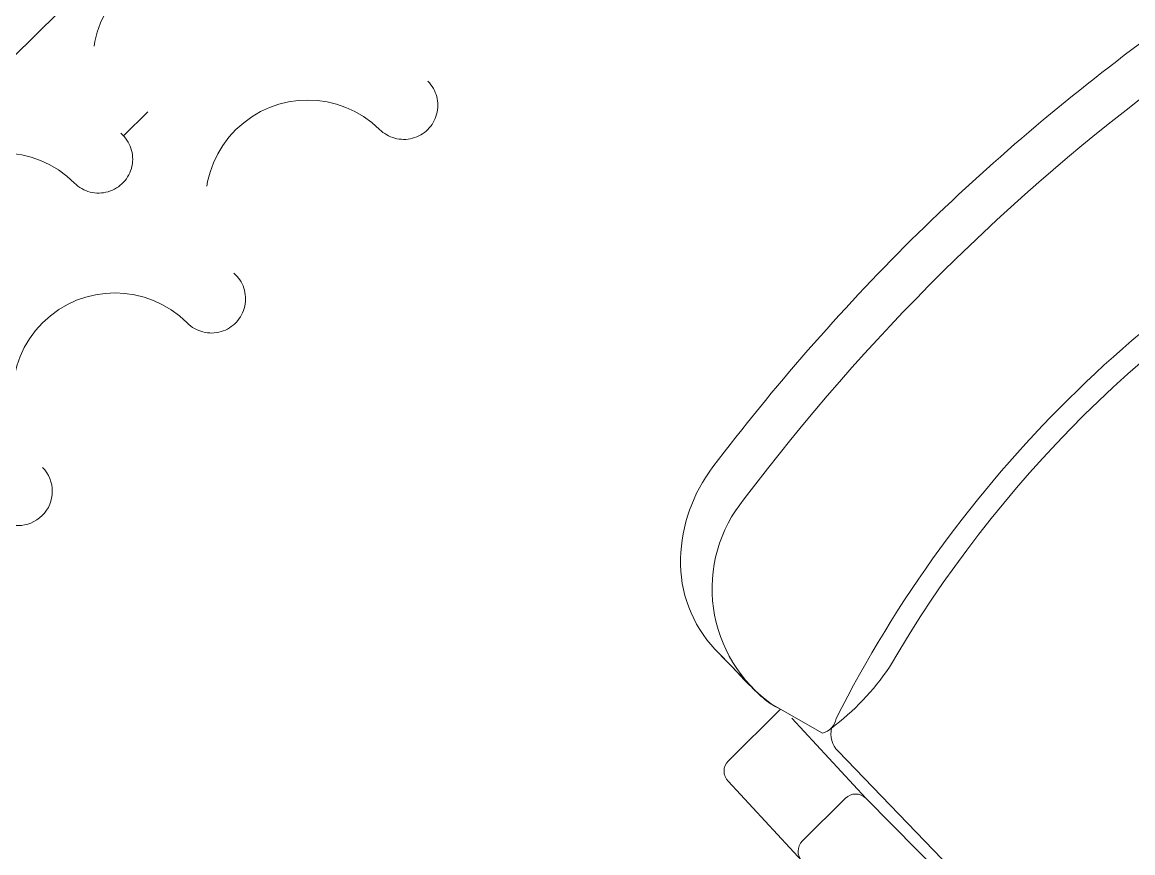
# Model space of a CAD drawing. Header units: centimetres. Extents: x 118932 to 154602, y -32682 to -23521.
# Drawn here: x 137584.1 to 137646.1, y -25748.3 to -25701.9 of the extents above; entities that cross this region are included whole.
import ezdxf

# ---------------------------------------------------------------- set-up
doc = ezdxf.new("R2010")
doc.units = ezdxf.units.CM
doc.header["$LTSCALE"] = 50
doc.header["$MEASUREMENT"] = 0
doc.linetypes.add('HIDDEN', pattern=[0.375, 0.25, -0.125])
for name, color, linetype, lineweight, true_color in [('GEN_02_TF_Mobilya', 7, 'Continuous', 5, 0x745e3d), ('GEN_05_ML_Alçıpan_giydirme', 7, 'Continuous', 18, 0x7ebab5), ('GEN_05_ML_Mermer', 7, 'Continuous', 9, 0x9d8692)]:
    doc.layers.add(name, color=color, linetype=linetype, lineweight=lineweight, true_color=true_color)

# ---------------------------------------------------------------- blocks, each defined once
blk = doc.blocks.new('P7_')
at = {"layer": 'GEN_05_ML_Mermer', "elevation": 0}
blk.add_lwpolyline([(163483.715, -16179.824), (163288.715, -16179.824), (163288.715, -16161.825), (163483.715, -16161.825)], close=True, dxfattribs=at)
blk = doc.blocks.new('DOGRAMA LEVEL 0 E BLOK')
at = {"layer": 'GEN_05_ML_Alçıpan_giydirme', "color": 1, "rotation": 44.89300344933407}
blk.add_blockref('P7_', (-127636.755, -103328.231, 0), dxfattribs=at)
blk = doc.blocks.new('UP-459_SecretaryChair')
at = {"layer": 'GEN_02_TF_Mobilya', "ltscale": 0.03}
for p, q in [((-23.891, -11.57), (-23.871, -8.509)), ((-22.899, -16.074), (-23.76, -12.984)), ((-23.75, -20.358), (-23.537, -14.269)), ((-23, -17.406), (-23.44, -49.846)), ((-24.55, -19.558), (-27.95, -19.558)), ((-23.75, -42.968), (-23.75, -20.358))]:
    blk.add_line(p, q, dxfattribs=at)
blk.add_lwpolyline([(16.78, -1.199, 0.034809), (0, 0, 0.034809), (-16.78, -1.199, 0.156396), (-21.661, -3.563, 0.196957), (-23.871, -8.509), (-23.881, -10.039, 0.029912), (-23.864, -12.484, 0.063193), (-23.625, -13.469), (-27.737, -13.469, 0.414214), (-28.537, -14.269), (-28.75, -20.358)], format="xyb", dxfattribs=at)
for centre, radius, start, end in [((0, -120.542), 118.042, 81.82442, 98.17262), ((-15.98, -11.57), 7.911, 95.84951, 190.29866), ((0, -81.438), 68.942, 71.58125, 108.41875), ((0, -81.438), 67.692, 74.88527, 105.11473), ((-22.375, -15.222), 1, 238.42664, 306.31947), ((-20.416, -1.982), 14.374, 262.16508, 281.08984), ((-21.636, -17.393), 1.364, 120.775, 180.55124), ((-27.95, -20.358), 0.8, 90, 180), ((-24.55, -20.358), 0.8, 0, 90)]:
    blk.add_arc(centre, radius, start, end, dxfattribs=at)
blk = doc.blocks.new('PPBamako_SuiteC_TefrisPlan')
at = {"layer": 'GEN_02_TF_Mobilya', "linetype": 'HIDDEN'}
for points in [[(-723.304, -499.772, 1), (-731.412, -507.828, -1), (-734.114, -510.514, 1), (-742.222, -518.57, -1), (-744.925, -521.256, 1), (-753.033, -529.312, -1), (-755.735, -531.998, 1), (-763.843, -540.054, -1), (-766.546, -542.74, 1), (-774.654, -550.796, -1), (-777.356, -553.482, 1.001962), (-785.469, -561.533, -1.001962), (-788.167, -564.224, 1), (-796.275, -572.28, -1), (-798.977, -574.966, 1), (-807.085, -583.022, -1), (-809.788, -585.708, 0.9832), (-817.932, -593.74, -1.038091), (-820.527, -596.526, 1), (-828.624, -604.594, -1), (-831.323, -607.283, 1), (-839.42, -615.35, -1), (-842.119, -618.039, 1), (-850.217, -626.106, -1)], [(-727.811, -518.332, 1), (-735.918, -526.388, -1), (-738.621, -529.074, 1), (-746.729, -537.13, -1), (-749.432, -539.816, 1), (-757.54, -547.872, -1), (-760.242, -550.558, 1), (-768.35, -558.614, -1), (-771.053, -561.3, 1.001962), (-779.166, -569.351, -1.001962), (-781.863, -572.042, 1), (-789.971, -580.098, -1), (-792.674, -582.784, 1), (-800.782, -590.84, -1), (-803.484, -593.526, 0.9832), (-811.628, -601.558, -1.038091), (-814.223, -604.344, 1), (-822.32, -612.412, -1), (-825.019, -615.101, 1), (-833.117, -623.168, -1), (-835.816, -625.857, 1), (-843.913, -633.924, -1)]]:
    blk.add_lwpolyline(points, format="xyb", dxfattribs=at)
blk.add_lwpolyline([(-817.782, -593.885), (-816.432, -592.54)], close=True, dxfattribs=at)
at = {"layer": 'GEN_02_TF_Mobilya', "rotation": 44.76781504643102}
blk.add_blockref('UP-459_SecretaryChair', (-773.801, -599.722), dxfattribs=at)

msp = doc.modelspace()

# ---------------------------------------------------------------- block references
at = {"rotation": 359.6887739338809}
msp.add_blockref('DOGRAMA LEVEL 0 E BLOK', (138089.785, -26193.192), dxfattribs=at)

# ---------------------------------------------------------------- next in the draw order: block references
at = {"color": 1}
msp.add_blockref('PPBamako_SuiteC_TefrisPlan', (138407.536, -25114.331, 0), dxfattribs=at)

doc.saveas('drawing.dxf')
